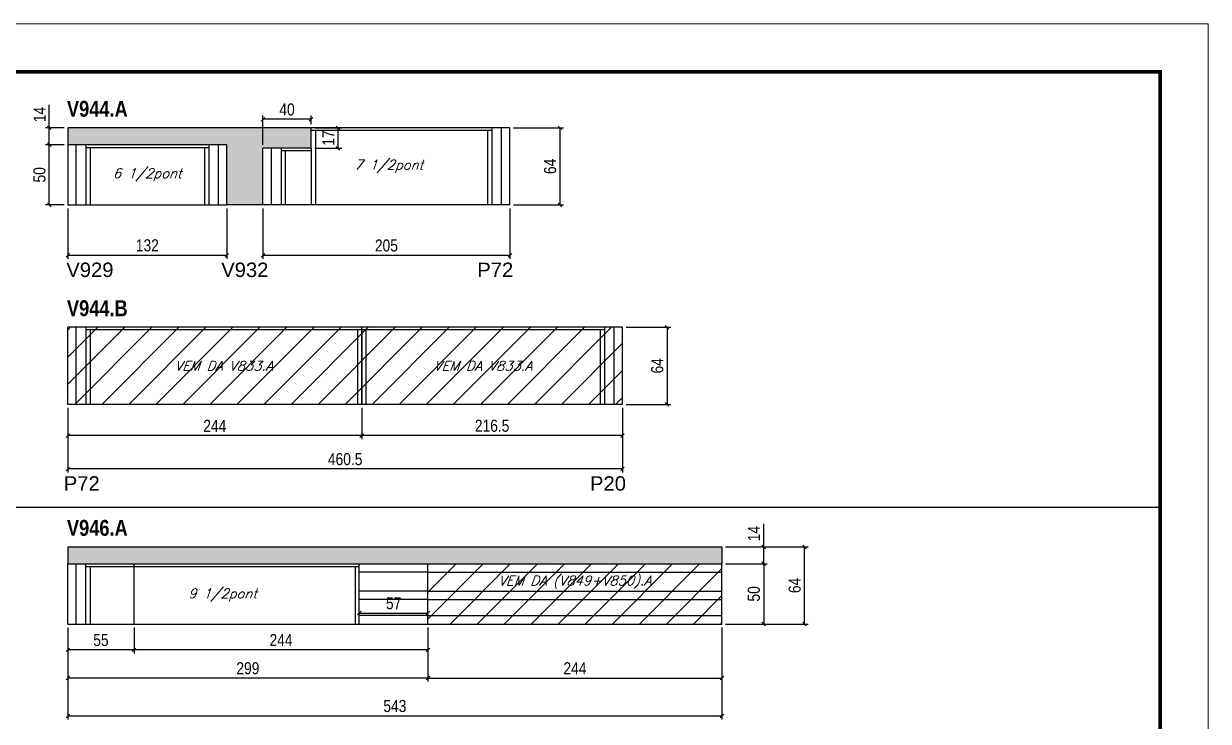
# Model space of a CAD drawing. Extents: x 3309 to 9563, y -2522 to 14608.
# Drawn here: x 3811 to 4794, y 7137 to 7716 of the extents above; entities that cross this region are included whole.
import ezdxf

# ---------------------------------------------------------------- set-up
doc = ezdxf.new("R2010")
doc.units = 0
doc.linetypes.add('DASHED', pattern=[0.75, 0.5, -0.25])
for name, color, linetype in [('5', 5, 'Continuous'), ('COTA', 241, 'Continuous'), ('NOMENCLATURA', 7, 'Continuous'), ('Painéis', 200, 'Continuous'), ('SARR_2.2x7', 40, 'Continuous'), ('SARR_3.5x7', 81, 'Continuous'), ('texto', 7, 'Continuous')]:
    doc.layers.add(name, color=color, linetype=linetype)
for name, color, linetype, lineweight in [('Folhas', 255, 'Continuous', 9), ('Hachura', 251, 'Continuous', 9), ('SARRAFO DE PRESSAO', 251, 'DASHED', 9)]:
    doc.layers.add(name, color=color, linetype=linetype, lineweight=lineweight)
doc.styles.add('COTA TECNICA', font='techl___.ttf', dxfattribs={"height": 10})
doc.styles.add('Romans', font='romans.shx')
doc.styles.get("Standard").update_dxf_attribs({"font": 'arial.ttf'})
doc.styles.add('TECNICA', font='techb___.ttf', dxfattribs={"height": 10})
doc.dimstyles.new('PAINEL', dxfattribs={"dimtxt": 10, "dimasz": 3, "dimexe": 3, "dimexo": 3, "dimgap": 3, "dimtad": 1, "dimdec": 1, "dimzin": 12, "dimdsep": 46, "dimtxsty": 'COTA TECNICA', "dimblk1": 'OBLIQUE', "dimblk2": 'OBLIQUE', "dimsah": 1, "dimcen": 0.9, "dimclrd": 4, "dimclre": 4, "dimclrt": 240, "dimadec": 1, "dimazin": 3, "dimtfac": 1, "dimtdec": 1, "dimtmove": 0, "dimatfit": 3, "dimfxl": 1, "dimtolj": 1, "dimtzin": 12, "dimarcsym": 0})

# ---------------------------------------------------------------- blocks, each defined once
blk = doc.blocks.new('9999999999')
at = {"layer": 'Folhas'}
blk.add_lwpolyline([(98138.98, 34190.21), (99623.98, 34190.21), (99623.98, 35240.21), (98138.98, 35240.21)], close=True, dxfattribs=at)
at = {"layer": 'Folhas', "color": 30, "const_width": 3}
blk.add_lwpolyline([(98213.98, 34230.21), (99583.98, 34230.21), (99583.98, 35200.21), (98213.98, 35200.21)], close=True, dxfattribs=at)
blk = doc.blocks.new('_Oblique')
at = {"color": 0, "linetype": 'ByBlock', "lineweight": -2}
blk.add_line((-0.5, -0.5), (0.5, 0.5), dxfattribs=at)
blk = doc.blocks.new('*D2096')
at = {"layer": 'COTA', "color": 4, "lineweight": -2, "transparency": 16777216}
for p, q in [((4009.56, 7562.99), (4009.56, 7521.17)), ((4214.56, 7562.99), (4214.56, 7521.17)), ((4009.56, 7524.17), (4214.56, 7524.17))]:
    blk.add_line(p, q, dxfattribs=at)
at = {"layer": 'Defpoints', "color": 0, "transparency": 16777216}
for p in [(4009.56, 7565.99), (4214.56, 7565.99), (4214.56, 7524.17)]:
    blk.add_point(p, dxfattribs=at)
at = {"layer": 'COTA', "color": 4, "lineweight": -2, "transparency": 16777216, "xscale": 3, "yscale": 3, "zscale": 3, "rotation": 180}
blk.add_blockref('_Oblique', (4009.56, 7524.17), dxfattribs=at)
at = {"layer": 'COTA', "color": 4, "lineweight": -2, "transparency": 16777216, "xscale": 3, "yscale": 3, "zscale": 3}
blk.add_blockref('_Oblique', (4214.56, 7524.17), dxfattribs=at)
at = {"layer": 'COTA', "color": 240, "transparency": 16777216, "insert": (4112.06, 7532.28), "char_height": 10, "attachment_point": 5, "style": 'COTA TECNICA'}
blk.add_mtext('\\A1;205', dxfattribs=at)
blk = doc.blocks.new('*D2097')
at = {"layer": 'COTA', "color": 4, "lineweight": -2, "transparency": 16777216}
for p, q in [((3847.56, 7562.99), (3847.56, 7521.17)), ((3979.56, 7562.99), (3979.56, 7521.17)), ((3847.56, 7524.17), (3979.56, 7524.17))]:
    blk.add_line(p, q, dxfattribs=at)
at = {"layer": 'Defpoints', "color": 0, "transparency": 16777216}
for p in [(3847.56, 7565.99), (3979.56, 7565.99), (3979.56, 7524.17)]:
    blk.add_point(p, dxfattribs=at)
at = {"layer": 'COTA', "color": 4, "lineweight": -2, "transparency": 16777216, "xscale": 3, "yscale": 3, "zscale": 3, "rotation": 180}
blk.add_blockref('_Oblique', (3847.56, 7524.17), dxfattribs=at)
at = {"layer": 'COTA', "color": 4, "lineweight": -2, "transparency": 16777216, "xscale": 3, "yscale": 3, "zscale": 3}
blk.add_blockref('_Oblique', (3979.56, 7524.17), dxfattribs=at)
at = {"layer": 'COTA', "color": 240, "transparency": 16777216, "insert": (3913.56, 7532.39), "char_height": 10, "attachment_point": 5, "style": 'COTA TECNICA'}
blk.add_mtext('\\A1;132', dxfattribs=at)
blk = doc.blocks.new('*D2098')
at = {"layer": 'COTA', "color": 4, "lineweight": -2, "transparency": 16777216}
for p, q in [((4009.56, 7615.99), (4009.56, 7640.09)), ((4049.56, 7637.09), (4009.56, 7637.09)), ((4049.56, 7632.99), (4049.56, 7640.09))]:
    blk.add_line(p, q, dxfattribs=at)
at = {"layer": 'Defpoints', "color": 0, "transparency": 16777216}
for p in [(4009.56, 7637.09), (4049.56, 7629.99), (4009.56, 7612.99)]:
    blk.add_point(p, dxfattribs=at)
at = {"layer": 'COTA', "color": 4, "lineweight": -2, "transparency": 16777216, "xscale": 3, "yscale": 3, "zscale": 3, "rotation": 180}
blk.add_blockref('_Oblique', (4009.56, 7637.09), dxfattribs=at)
at = {"layer": 'COTA', "color": 4, "lineweight": -2, "transparency": 16777216, "xscale": 3, "yscale": 3, "zscale": 3}
blk.add_blockref('_Oblique', (4049.56, 7637.09), dxfattribs=at)
at = {"layer": 'COTA', "color": 240, "transparency": 16777216, "insert": (4029.56, 7645.19), "char_height": 10, "attachment_point": 5, "style": 'COTA TECNICA'}
blk.add_mtext('\\A1;40', dxfattribs=at)
blk = doc.blocks.new('*D2099')
at = {"layer": 'COTA', "color": 4, "lineweight": -2, "transparency": 16777216}
for p, q in [((4052.56, 7629.99), (4074.95, 7629.99)), ((4071.95, 7612.99), (4071.95, 7629.99)), ((4052.56, 7612.99), (4074.95, 7612.99))]:
    blk.add_line(p, q, dxfattribs=at)
at = {"layer": 'Defpoints', "color": 0, "transparency": 16777216}
for p in [(4049.56, 7629.99), (4071.95, 7629.99), (4049.56, 7612.99)]:
    blk.add_point(p, dxfattribs=at)
at = {"layer": 'COTA', "color": 4, "lineweight": -2, "transparency": 16777216, "xscale": 3, "yscale": 3, "zscale": 3}
for p, rotation in [((4071.95, 7629.99), 90), ((4071.95, 7612.99), 270)]:
    blk.add_blockref('_Oblique', p, dxfattribs=dict(at, rotation=rotation))
at = {"layer": 'COTA', "color": 240, "transparency": 16777216, "insert": (4063.88, 7621.49), "char_height": 10, "attachment_point": 5, "rotation": 90, "style": 'COTA TECNICA'}
blk.add_mtext('\\A1;17', dxfattribs=at)
blk = doc.blocks.new('*D2100')
at = {"layer": 'COTA', "color": 4, "lineweight": -2, "transparency": 16777216}
for p, q in [((4217.56, 7629.99), (4259.08, 7629.99)), ((4256.08, 7629.99), (4256.08, 7565.99)), ((4217.56, 7565.99), (4259.08, 7565.99))]:
    blk.add_line(p, q, dxfattribs=at)
at = {"layer": 'Defpoints', "color": 0, "transparency": 16777216}
for p in [(4214.56, 7629.99), (4214.56, 7565.99), (4256.08, 7565.99)]:
    blk.add_point(p, dxfattribs=at)
at = {"layer": 'COTA', "color": 4, "lineweight": -2, "transparency": 16777216, "xscale": 3, "yscale": 3, "zscale": 3}
for p, rotation in [((4256.08, 7629.99), 90), ((4256.08, 7565.99), 270)]:
    blk.add_blockref('_Oblique', p, dxfattribs=dict(at, rotation=rotation))
at = {"layer": 'COTA', "color": 240, "transparency": 16777216, "insert": (4247.97, 7597.99), "char_height": 10, "attachment_point": 5, "rotation": 90, "style": 'COTA TECNICA'}
blk.add_mtext('\\A1;64', dxfattribs=at)
blk = doc.blocks.new('*D2101')
at = {"layer": 'COTA', "color": 4, "lineweight": -2, "transparency": 16777216}
for p, q in [((3844.56, 7615.99), (3829.16, 7615.99)), ((3832.16, 7565.99), (3832.16, 7615.99)), ((3844.56, 7565.99), (3829.16, 7565.99))]:
    blk.add_line(p, q, dxfattribs=at)
at = {"layer": 'Defpoints', "color": 0, "transparency": 16777216}
for p in [(3832.16, 7615.99), (3847.56, 7615.99), (3847.56, 7565.99)]:
    blk.add_point(p, dxfattribs=at)
at = {"layer": 'COTA', "color": 4, "lineweight": -2, "transparency": 16777216, "xscale": 3, "yscale": 3, "zscale": 3}
for p, rotation in [((3832.16, 7615.99), 90), ((3832.16, 7565.99), 270)]:
    blk.add_blockref('_Oblique', p, dxfattribs=dict(at, rotation=rotation))
at = {"layer": 'COTA', "color": 240, "transparency": 16777216, "insert": (3824.05, 7590.99), "char_height": 10, "attachment_point": 5, "rotation": 90, "style": 'COTA TECNICA'}
blk.add_mtext('\\A1;50', dxfattribs=at)
blk = doc.blocks.new('*D2102')
at = {"layer": 'COTA', "color": 4, "lineweight": -2, "transparency": 16777216}
for p, q in [((3832.16, 7629.99), (3832.16, 7649.11)), ((3844.56, 7629.99), (3829.16, 7629.99)), ((3832.16, 7615.99), (3832.16, 7629.99)), ((3844.56, 7615.99), (3829.16, 7615.99))]:
    blk.add_line(p, q, dxfattribs=at)
at = {"layer": 'Defpoints', "color": 0, "transparency": 16777216}
for p in [(3832.16, 7629.99), (3847.56, 7629.99), (3847.56, 7615.99)]:
    blk.add_point(p, dxfattribs=at)
at = {"layer": 'COTA', "color": 4, "lineweight": -2, "transparency": 16777216, "xscale": 3, "yscale": 3, "zscale": 3}
for p, rotation in [((3832.16, 7629.99), 90), ((3832.16, 7615.99), 270)]:
    blk.add_blockref('_Oblique', p, dxfattribs=dict(at, rotation=rotation))
at = {"layer": 'COTA', "color": 240, "transparency": 16777216, "insert": (3824.09, 7641.05), "char_height": 10, "attachment_point": 5, "rotation": 90, "style": 'COTA TECNICA'}
blk.add_mtext('\\A1;14', dxfattribs=at)
blk = doc.blocks.new('*D2103')
at = {"layer": 'COTA', "color": 4, "linetype": 'ByBlock', "lineweight": -2, "transparency": 16777216}
for p, q in [((4091.56, 7397.47), (4091.56, 7371.56)), ((4308.06, 7397.47), (4308.06, 7371.56)), ((4308.06, 7374.56), (4091.56, 7374.56))]:
    blk.add_line(p, q, dxfattribs=at)
at = {"layer": 'Defpoints', "color": 0, "linetype": 'ByBlock', "transparency": 16777216}
for p in [(4091.56, 7400.47), (4308.06, 7400.47), (4091.56, 7374.56)]:
    blk.add_point(p, dxfattribs=at)
at = {"layer": 'COTA', "color": 4, "linetype": 'ByBlock', "lineweight": -2, "transparency": 16777216, "xscale": 3, "yscale": 3, "zscale": 3, "rotation": 180}
blk.add_blockref('_Oblique', (4091.56, 7374.56), dxfattribs=at)
at = {"layer": 'COTA', "color": 4, "linetype": 'ByBlock', "lineweight": -2, "transparency": 16777216, "xscale": 3, "yscale": 3, "zscale": 3}
blk.add_blockref('_Oblique', (4308.06, 7374.56), dxfattribs=at)
at = {"layer": 'COTA', "color": 240, "linetype": 'ByBlock', "transparency": 16777216, "insert": (4199.81, 7382.67), "char_height": 10, "attachment_point": 5, "style": 'COTA TECNICA'}
blk.add_mtext('\\A1;216.5', dxfattribs=at)
blk = doc.blocks.new('*D2104')
at = {"layer": 'COTA', "color": 4, "linetype": 'ByBlock', "lineweight": -2, "transparency": 16777216}
for p, q in [((3847.56, 7397.47), (3847.56, 7371.56)), ((4091.56, 7397.47), (4091.56, 7371.56)), ((4091.56, 7374.56), (3847.56, 7374.56))]:
    blk.add_line(p, q, dxfattribs=at)
at = {"layer": 'Defpoints', "color": 0, "linetype": 'ByBlock', "transparency": 16777216}
for p in [(3847.56, 7400.47), (4091.56, 7400.47), (3847.56, 7374.56)]:
    blk.add_point(p, dxfattribs=at)
at = {"layer": 'COTA', "color": 4, "linetype": 'ByBlock', "lineweight": -2, "transparency": 16777216, "xscale": 3, "yscale": 3, "zscale": 3, "rotation": 180}
blk.add_blockref('_Oblique', (3847.56, 7374.56), dxfattribs=at)
at = {"layer": 'COTA', "color": 4, "linetype": 'ByBlock', "lineweight": -2, "transparency": 16777216, "xscale": 3, "yscale": 3, "zscale": 3}
blk.add_blockref('_Oblique', (4091.56, 7374.56), dxfattribs=at)
at = {"layer": 'COTA', "color": 240, "linetype": 'ByBlock', "transparency": 16777216, "insert": (3969.56, 7382.63), "char_height": 10, "attachment_point": 5, "style": 'COTA TECNICA'}
blk.add_mtext('\\A1;244', dxfattribs=at)
blk = doc.blocks.new('*D2105')
at = {"layer": 'COTA', "color": 4, "linetype": 'ByBlock', "lineweight": -2, "transparency": 16777216}
for p, q in [((3847.56, 7397.47), (3847.56, 7343.85)), ((4308.06, 7397.47), (4308.06, 7343.85)), ((4308.06, 7346.85), (3847.56, 7346.85))]:
    blk.add_line(p, q, dxfattribs=at)
at = {"layer": 'Defpoints', "color": 0, "linetype": 'ByBlock', "transparency": 16777216}
for p in [(3847.56, 7400.47), (4308.06, 7400.47), (3847.56, 7346.85)]:
    blk.add_point(p, dxfattribs=at)
at = {"layer": 'COTA', "color": 4, "linetype": 'ByBlock', "lineweight": -2, "transparency": 16777216, "xscale": 3, "yscale": 3, "zscale": 3, "rotation": 180}
blk.add_blockref('_Oblique', (3847.56, 7346.85), dxfattribs=at)
at = {"layer": 'COTA', "color": 4, "linetype": 'ByBlock', "lineweight": -2, "transparency": 16777216, "xscale": 3, "yscale": 3, "zscale": 3}
blk.add_blockref('_Oblique', (4308.06, 7346.85), dxfattribs=at)
at = {"layer": 'COTA', "color": 240, "linetype": 'ByBlock', "transparency": 16777216, "insert": (4077.81, 7354.96), "char_height": 10, "attachment_point": 5, "style": 'COTA TECNICA'}
blk.add_mtext('\\A1;460.5', dxfattribs=at)
blk = doc.blocks.new('*D2106')
at = {"layer": 'COTA', "color": 4, "lineweight": -2, "transparency": 16777216}
for p, q in [((4311.06, 7464.47), (4348.05, 7464.47)), ((4345.05, 7464.47), (4345.05, 7400.47)), ((4311.06, 7400.47), (4348.05, 7400.47))]:
    blk.add_line(p, q, dxfattribs=at)
at = {"layer": 'Defpoints', "color": 0, "transparency": 16777216}
for p in [(4308.06, 7464.47, 0), (4308.06, 7400.47, 0), (4345.05, 7400.47)]:
    blk.add_point(p, dxfattribs=at)
at = {"layer": 'COTA', "color": 4, "lineweight": -2, "transparency": 16777216, "xscale": 3, "yscale": 3, "zscale": 3}
for p, rotation in [((4345.05, 7464.47), 90), ((4345.05, 7400.47), 270)]:
    blk.add_blockref('_Oblique', p, dxfattribs=dict(at, rotation=rotation))
at = {"layer": 'COTA', "color": 240, "transparency": 16777216, "insert": (4336.95, 7432.47), "char_height": 10, "attachment_point": 5, "rotation": 90, "style": 'COTA TECNICA'}
blk.add_mtext('\\A1;64', dxfattribs=at)
blk = doc.blocks.new('*D2142')
at = {"layer": 'COTA', "color": 4, "linetype": 'ByBlock', "lineweight": -2, "transparency": 16777216}
for p, q in [((4146.56, 7215.19), (4146.56, 7170.34)), ((4390.56, 7215.19), (4390.56, 7170.34)), ((4146.56, 7173.34), (4390.56, 7173.34))]:
    blk.add_line(p, q, dxfattribs=at)
at = {"layer": 'Defpoints', "color": 0, "linetype": 'ByBlock', "transparency": 16777216}
for p in [(4146.56, 7218.19), (4390.56, 7218.19), (4390.56, 7173.34)]:
    blk.add_point(p, dxfattribs=at)
at = {"layer": 'COTA', "color": 4, "linetype": 'ByBlock', "lineweight": -2, "transparency": 16777216, "xscale": 3, "yscale": 3, "zscale": 3, "rotation": 180}
blk.add_blockref('_Oblique', (4146.56, 7173.34), dxfattribs=at)
at = {"layer": 'COTA', "color": 4, "linetype": 'ByBlock', "lineweight": -2, "transparency": 16777216, "xscale": 3, "yscale": 3, "zscale": 3}
blk.add_blockref('_Oblique', (4390.56, 7173.34), dxfattribs=at)
at = {"layer": 'COTA', "color": 240, "linetype": 'ByBlock', "transparency": 16777216, "insert": (4268.56, 7181.41), "char_height": 10, "attachment_point": 5, "style": 'COTA TECNICA'}
blk.add_mtext('\\A1;244', dxfattribs=at)
blk = doc.blocks.new('*D2143')
at = {"layer": 'COTA', "color": 4, "lineweight": -2, "transparency": 16777216}
for p, q in [((3847.56, 7215.19), (3847.56, 7170.34)), ((4146.56, 7215.19), (4146.56, 7170.34)), ((4146.56, 7173.34), (3847.56, 7173.34))]:
    blk.add_line(p, q, dxfattribs=at)
at = {"layer": 'Defpoints', "color": 0, "transparency": 16777216}
for p in [(3847.56, 7218.19, 0), (4146.56, 7218.19, 0), (3847.56, 7173.34)]:
    blk.add_point(p, dxfattribs=at)
at = {"layer": 'COTA', "color": 4, "lineweight": -2, "transparency": 16777216, "xscale": 3, "yscale": 3, "zscale": 3, "rotation": 180}
blk.add_blockref('_Oblique', (3847.56, 7173.34), dxfattribs=at)
at = {"layer": 'COTA', "color": 4, "lineweight": -2, "transparency": 16777216, "xscale": 3, "yscale": 3, "zscale": 3}
blk.add_blockref('_Oblique', (4146.56, 7173.34), dxfattribs=at)
at = {"layer": 'COTA', "color": 240, "transparency": 16777216, "insert": (3997.06, 7181.43), "char_height": 10, "attachment_point": 5, "style": 'COTA TECNICA'}
blk.add_mtext('\\A1;299', dxfattribs=at)
blk = doc.blocks.new('*D2144')
at = {"layer": 'COTA', "color": 4, "lineweight": -2, "transparency": 16777216}
for p, q in [((4089.56, 7228.19), (4089.56, 7230.26)), ((4146.56, 7228.19), (4146.56, 7230.26)), ((4089.56, 7227.26), (4146.56, 7227.26))]:
    blk.add_line(p, q, dxfattribs=at)
at = {"layer": 'Defpoints', "color": 0, "transparency": 16777216}
for p in [(4089.56, 7225.19, 0), (4146.56, 7227.26), (4146.56, 7225.19, 0)]:
    blk.add_point(p, dxfattribs=at)
at = {"layer": 'COTA', "color": 4, "lineweight": -2, "transparency": 16777216, "xscale": 3, "yscale": 3, "zscale": 3, "rotation": 180}
blk.add_blockref('_Oblique', (4089.56, 7227.26), dxfattribs=at)
at = {"layer": 'COTA', "color": 4, "lineweight": -2, "transparency": 16777216, "xscale": 3, "yscale": 3, "zscale": 3}
blk.add_blockref('_Oblique', (4146.56, 7227.26), dxfattribs=at)
at = {"layer": 'COTA', "color": 240, "transparency": 16777216, "insert": (4118.06, 7235.37), "char_height": 10, "attachment_point": 5, "style": 'COTA TECNICA'}
blk.add_mtext('\\A1;57', dxfattribs=at)
blk = doc.blocks.new('*D2145')
at = {"layer": 'COTA', "color": 4, "lineweight": -2, "transparency": 16777216}
for p, q in [((3902.56, 7215.19), (3902.56, 7193.75)), ((4146.56, 7215.19), (4146.56, 7193.75)), ((4146.56, 7196.75), (3902.56, 7196.75))]:
    blk.add_line(p, q, dxfattribs=at)
at = {"layer": 'Defpoints', "color": 0, "transparency": 16777216}
for p in [(3902.56, 7218.19), (4146.56, 7218.19), (3902.56, 7196.75)]:
    blk.add_point(p, dxfattribs=at)
at = {"layer": 'COTA', "color": 4, "lineweight": -2, "transparency": 16777216, "xscale": 3, "yscale": 3, "zscale": 3, "rotation": 180}
blk.add_blockref('_Oblique', (3902.56, 7196.75), dxfattribs=at)
at = {"layer": 'COTA', "color": 4, "lineweight": -2, "transparency": 16777216, "xscale": 3, "yscale": 3, "zscale": 3}
blk.add_blockref('_Oblique', (4146.56, 7196.75), dxfattribs=at)
at = {"layer": 'COTA', "color": 240, "transparency": 16777216, "insert": (4024.56, 7204.83), "char_height": 10, "attachment_point": 5, "style": 'COTA TECNICA'}
blk.add_mtext('\\A1;244', dxfattribs=at)
blk = doc.blocks.new('*D2146')
at = {"layer": 'COTA', "color": 4, "lineweight": -2, "transparency": 16777216}
for p, q in [((3847.56, 7215.19), (3847.56, 7193.75)), ((3902.56, 7215.19), (3902.56, 7193.75)), ((3902.56, 7196.75), (3847.56, 7196.75))]:
    blk.add_line(p, q, dxfattribs=at)
at = {"layer": 'Defpoints', "color": 0, "transparency": 16777216}
for p in [(3847.56, 7218.19), (3902.56, 7218.19), (3847.56, 7196.75)]:
    blk.add_point(p, dxfattribs=at)
at = {"layer": 'COTA', "color": 4, "lineweight": -2, "transparency": 16777216, "xscale": 3, "yscale": 3, "zscale": 3, "rotation": 180}
blk.add_blockref('_Oblique', (3847.56, 7196.75), dxfattribs=at)
at = {"layer": 'COTA', "color": 4, "lineweight": -2, "transparency": 16777216, "xscale": 3, "yscale": 3, "zscale": 3}
blk.add_blockref('_Oblique', (3902.56, 7196.75), dxfattribs=at)
at = {"layer": 'COTA', "color": 240, "transparency": 16777216, "insert": (3875.06, 7204.86), "char_height": 10, "attachment_point": 5, "style": 'COTA TECNICA'}
blk.add_mtext('\\A1;55', dxfattribs=at)
blk = doc.blocks.new('*D2147')
at = {"layer": 'COTA', "color": 4, "lineweight": -2, "transparency": 16777216}
for p, q in [((4393.56, 7268.19), (4428.24, 7268.19)), ((4425.24, 7268.19), (4425.24, 7218.19)), ((4393.56, 7218.19), (4428.24, 7218.19))]:
    blk.add_line(p, q, dxfattribs=at)
at = {"layer": 'Defpoints', "color": 0, "transparency": 16777216}
for p in [(4390.56, 7268.19), (4390.56, 7218.19), (4425.24, 7218.19)]:
    blk.add_point(p, dxfattribs=at)
at = {"layer": 'COTA', "color": 4, "lineweight": -2, "transparency": 16777216, "xscale": 3, "yscale": 3, "zscale": 3}
for p, rotation in [((4425.24, 7268.19), 90), ((4425.24, 7218.19), 270)]:
    blk.add_blockref('_Oblique', p, dxfattribs=dict(at, rotation=rotation))
at = {"layer": 'COTA', "color": 240, "transparency": 16777216, "insert": (4417.13, 7243.19), "char_height": 10, "attachment_point": 5, "rotation": 90, "style": 'COTA TECNICA'}
blk.add_mtext('\\A1;50', dxfattribs=at)
blk = doc.blocks.new('*D2148')
at = {"layer": 'COTA', "color": 4, "lineweight": -2, "transparency": 16777216}
for p, q in [((4425.24, 7282.19), (4425.24, 7301.31)), ((4393.56, 7282.19), (4428.24, 7282.19)), ((4425.24, 7268.19), (4425.24, 7282.19)), ((4393.56, 7268.19), (4428.24, 7268.19))]:
    blk.add_line(p, q, dxfattribs=at)
at = {"layer": 'Defpoints', "color": 0, "transparency": 16777216}
for p in [(4390.56, 7282.19), (4425.24, 7282.19), (4390.56, 7268.19)]:
    blk.add_point(p, dxfattribs=at)
at = {"layer": 'COTA', "color": 4, "lineweight": -2, "transparency": 16777216, "xscale": 3, "yscale": 3, "zscale": 3}
for p, rotation in [((4425.24, 7282.19), 90), ((4425.24, 7268.19), 270)]:
    blk.add_blockref('_Oblique', p, dxfattribs=dict(at, rotation=rotation))
at = {"layer": 'COTA', "color": 240, "transparency": 16777216, "insert": (4417.17, 7293.25), "char_height": 10, "attachment_point": 5, "rotation": 90, "style": 'COTA TECNICA'}
blk.add_mtext('\\A1;14', dxfattribs=at)
blk = doc.blocks.new('*D2149')
at = {"layer": 'COTA', "color": 4, "lineweight": -2, "transparency": 16777216}
for p, q in [((4393.56, 7282.19), (4462.14, 7282.19)), ((4459.14, 7218.19), (4459.14, 7282.19)), ((4393.56, 7218.19), (4462.14, 7218.19))]:
    blk.add_line(p, q, dxfattribs=at)
at = {"layer": 'Defpoints', "color": 0, "transparency": 16777216}
for p in [(4390.56, 7282.19), (4459.14, 7282.19), (4390.56, 7218.19)]:
    blk.add_point(p, dxfattribs=at)
at = {"layer": 'COTA', "color": 4, "lineweight": -2, "transparency": 16777216, "xscale": 3, "yscale": 3, "zscale": 3}
for p, rotation in [((4459.14, 7282.19), 90), ((4459.14, 7218.19), 270)]:
    blk.add_blockref('_Oblique', p, dxfattribs=dict(at, rotation=rotation))
at = {"layer": 'COTA', "color": 240, "transparency": 16777216, "insert": (4451.03, 7250.19), "char_height": 10, "attachment_point": 5, "rotation": 90, "style": 'COTA TECNICA'}
blk.add_mtext('\\A1;64', dxfattribs=at)
blk = doc.blocks.new('*D2150')
at = {"layer": 'COTA', "color": 4, "lineweight": -2, "transparency": 16777216}
for p, q in [((3847.56, 7215.19), (3847.56, 7138.86)), ((4390.56, 7215.19), (4390.56, 7138.86)), ((3847.56, 7141.86), (4390.56, 7141.86))]:
    blk.add_line(p, q, dxfattribs=at)
at = {"layer": 'Defpoints', "color": 0, "transparency": 16777216}
for p in [(3847.56, 7218.19), (4390.56, 7218.19), (4390.56, 7141.86)]:
    blk.add_point(p, dxfattribs=at)
at = {"layer": 'COTA', "color": 4, "lineweight": -2, "transparency": 16777216, "xscale": 3, "yscale": 3, "zscale": 3, "rotation": 180}
blk.add_blockref('_Oblique', (3847.56, 7141.86), dxfattribs=at)
at = {"layer": 'COTA', "color": 4, "lineweight": -2, "transparency": 16777216, "xscale": 3, "yscale": 3, "zscale": 3}
blk.add_blockref('_Oblique', (4390.56, 7141.86), dxfattribs=at)
at = {"layer": 'COTA', "color": 240, "transparency": 16777216, "insert": (4119.06, 7150.08), "char_height": 10, "attachment_point": 5, "style": 'COTA TECNICA'}
blk.add_mtext('\\A1;543', dxfattribs=at)

msp = doc.modelspace()

# ---------------------------------------------------------------- hatches: boundary and pattern name
at = {"layer": 'COTA'}
h = msp.add_hatch(dxfattribs=at)
h.set_pattern_fill('AR-CONC', color=256, scale=0.03)
h.set_pattern_definition([(50, (-59.3845, 0), (5.46554, -0.4781726), [0.5715, -6.2865]), (355, (-59.3845, 0), (-1.0573026, 5.7317054), [0.4572, -5.0292175]), (100.451445, (-58.929, -0.04), (4.4082374, 5.2535326), [0.4857003, -5.3427073]), (46.1842, (-59.3845, 1.524), (8.132371, -1.26127), [0.85725, -9.42975]), (96.63556, (-58.707, 1.419), (7.122124, 7.422784), [0.728551, -8.014068]), (351.18415, (-59.3845, 1.524), (7.122124, 7.422784), [0.685799, -7.543792]), (21, (-58.6225, 1.143), (4.5484317, -3.067956), [0.5715, -6.2865]), (326, (-58.6225, 1.143), (1.854061, 5.525639), [0.4572, -5.0292]), (71.451445, (-58.2435, 0.8873), (6.4024926, 2.457683), [0.4857003, -5.342698]), (37.5, (-59.3845, 0), (0.0926581, 2.53665117), [0, -4.96824, 0, -5.1054, 0, -5.04825]), (7.5, (-59.3845, 0), (2.0045899, 3.00541724), [0, -2.91084, 0, -4.85394, 0, -1.92405]), (327.5, (-61.0838, 0), (4.06771786, -0.1718623), [0, -1.905, 0, -5.9436, 0, -7.8867]), (317.5, (-61.8458, 0), (4.4438754, 0.7627947), [0, -2.4765, 0, -3.94716, 0, -5.6007])])
h.paths.add_polyline_path([(4009.56, 7612.99), (4049.56, 7612.99), (4049.56, 7629.99), (3847.56, 7629.99), (3847.56, 7615.99), (3979.56, 7615.99), (3979.56, 7565.99), (4009.56, 7565.99)])
h = msp.add_hatch(dxfattribs=at)
h.set_pattern_fill('AR-CONC', color=256, scale=0.03)
h.set_pattern_definition([(50, (-3183.5, -1113.1243), (5.46554, -0.4781726), [0.5715, -6.2865]), (355, (-3183.5, -1113.1243), (-1.0573026, 5.7317054), [0.4572, -5.0292175]), (100.451445, (-3183.0445, -1113.164), (4.4082374, 5.2535326), [0.4857003, -5.3427073]), (46.1842, (-3183.5, -1111.6), (8.1323712, -1.26127), [0.85725, -9.42975]), (96.63556, (-3182.822, -1111.7054), (7.122124, 7.422784), [0.728551, -8.014068]), (351.18415, (-3183.5, -1111.6), (7.122124, 7.422784), [0.685799, -7.543792]), (21, (-3182.738, -1111.9813), (4.5484317, -3.067956), [0.5715, -6.2865]), (326, (-3182.738, -1111.9813), (1.8540609, 5.525639), [0.4572, -5.0292]), (71.451445, (-3182.359, -1112.237), (6.4024926, 2.457683), [0.4857003, -5.342698]), (37.5, (-3183.5, -1113.1243), (0.0926581, 2.53665117), [0, -4.96824, 0, -5.1054, 0, -5.04825]), (7.5, (-3183.5, -1113.1243), (2.0045899, 3.00541724), [0, -2.91084, 0, -4.85394, 0, -1.92405]), (327.5, (-3185.1993, -1113.1243), (4.06771786, -0.17186232), [0, -1.905, 0, -5.9436, 0, -7.8867]), (317.5, (-3185.9613, -1113.1243), (4.4438754, 0.7627947), [0, -2.4765, 0, -3.94716, 0, -5.6007])])
h.paths.add_polyline_path([(4390.56, 7268.19), (4390.56, 7282.19), (3847.56, 7282.19), (3847.56, 7268.19)])
at = {"layer": 'Hachura', "linetype": 'ByBlock'}
h = msp.add_hatch(dxfattribs=at)
h.set_pattern_fill('ANSI31', color=256, scale=5)
h.paths.add_polyline_path([(4091.56, 7400.47), (4091.56, 7464.47), (3847.56, 7464.47), (3847.56, 7400.47)])
h.paths.add_polyline_path([(4091.56, 7400.47), (4308.06, 7400.47), (4308.06, 7464.47), (4091.56, 7464.47)])
h.paths.add_polyline_path([(4390.56, 7218.19), (4390.56, 7268.19), (4146.56, 7268.19), (4146.56, 7218.19)])
h.paths.add_polyline_path([(4091.56, 7013.16), (4091.56, 7061.16), (3847.56, 7061.16), (3847.56, 7013.16)])

# ---------------------------------------------------------------- linework, layer by layer
at = {"layer": 'COTA'}
for p, q in [((4049.56, 7629.99), (3847.56, 7629.99)), ((3847.56, 7629.99), (3847.56, 7615.99)), ((4049.56, 7612.99), (4049.56, 7565.99)), ((4009.56, 7565.99), (3979.56, 7565.99)), ((3384.37, 7315.04), (4754.37, 7315.04)), ((3847.56, 7282.19), (3847.56, 7268.19)), ((3847.56, 7282.19), (4390.56, 7282.19)), ((4390.56, 7282.19), (4390.56, 7268.19))]:
    msp.add_line(p, q, dxfattribs=at)
at = {"layer": 'Painéis', "linetype": 'ByBlock'}
for p, q in [((4214.56, 7629.99), (4049.56, 7629.99)), ((4049.56, 7612.99), (4049.56, 7629.99)), ((4214.56, 7565.99), (4214.56, 7629.99)), ((3979.56, 7615.99), (3847.56, 7615.99)), ((3847.56, 7615.99), (3847.56, 7565.99)), ((3979.56, 7565.99), (3979.56, 7615.99)), ((4009.56, 7565.99), (4009.56, 7612.99)), ((4049.56, 7612.99), (4009.56, 7612.99)), ((3847.56, 7565.99), (3979.56, 7565.99)), ((4214.56, 7565.99), (4009.56, 7565.99)), ((4308.06, 7464.47), (3847.56, 7464.47)), ((3847.56, 7400.47), (3847.56, 7464.47)), ((4091.56, 7400.47), (4091.56, 7464.47)), ((4308.06, 7400.47), (4308.06, 7464.47)), ((4308.06, 7400.47), (3847.56, 7400.47)), ((3847.56, 7268.19), (4390.56, 7268.19)), ((3847.56, 7218.19), (3847.56, 7268.19)), ((3902.56, 7218.19), (3902.56, 7268.19)), ((4146.56, 7218.19), (4146.56, 7268.19)), ((4390.56, 7218.19), (4390.56, 7268.19)), ((3847.56, 7218.19), (4390.56, 7218.19))]:
    msp.add_line(p, q, dxfattribs=at)
at = {"layer": 'SARR_2.2x7', "linetype": 'Continuous'}
for p, q in [((4199.56, 7627.79), (4049.56, 7627.79)), ((4207.56, 7565.99), (4207.56, 7629.99)), ((3854.56, 7565.99), (3854.56, 7615.99)), ((3862.56, 7613.79), (3964.56, 7613.79)), ((3972.56, 7565.99), (3972.56, 7615.99)), ((4016.56, 7565.99), (4016.56, 7612.99)), ((4049.56, 7610.79), (4024.56, 7610.79)), ((3854.56, 7400.47), (3854.56, 7464.47)), ((4301.06, 7400.47), (4301.06, 7464.47)), ((4091.56, 7462.27), (3862.56, 7462.27)), ((4293.06, 7462.27), (4091.56, 7462.27)), ((3854.56, 7218.19), (3854.56, 7268.19)), ((3862.56, 7265.99), (4089.56, 7265.99)), ((4146.56, 7261.19), (4089.56, 7261.19)), ((4146.56, 7261.19), (4390.56, 7261.19)), ((4146.56, 7245.52), (4089.56, 7245.52)), ((4146.56, 7238.52), (4089.56, 7238.52)), ((4146.56, 7245.52), (4390.56, 7245.52)), ((4146.56, 7238.52), (4390.56, 7238.52)), ((4146.56, 7225.19), (4089.56, 7225.19)), ((4146.56, 7225.19), (4390.56, 7225.19))]:
    msp.add_line(p, q, dxfattribs=at)
at = {"layer": 'SARR_3.5x7'}
for p, q in [((4053.06, 7627.79), (4053.06, 7565.99)), ((4196.06, 7627.79), (4196.06, 7565.99)), ((4199.56, 7629.99), (4199.56, 7565.99)), ((3862.56, 7615.99), (3862.56, 7565.99)), ((3866.06, 7613.79), (3866.06, 7565.99)), ((3961.06, 7613.79), (3961.06, 7565.99)), ((3964.56, 7615.99), (3964.56, 7565.99)), ((4024.56, 7612.99), (4024.56, 7565.99)), ((4028.06, 7610.79), (4028.06, 7565.99)), ((3862.56, 7464.47), (3862.56, 7400.47)), ((4293.06, 7464.47), (4293.06, 7400.47)), ((3866.06, 7462.27), (3866.06, 7400.47)), ((4088.06, 7462.27), (4088.06, 7400.47)), ((4091.56, 7462.27), (4091.56, 7400.47)), ((4095.06, 7462.27), (4095.06, 7400.47)), ((4289.56, 7462.27), (4289.56, 7400.47)), ((3862.56, 7218.19), (3862.56, 7268.19)), ((4089.56, 7218.19), (4089.56, 7268.19)), ((3866.06, 7265.99), (3866.06, 7218.19)), ((4086.06, 7265.99), (4086.06, 7218.19))]:
    msp.add_line(p, q, dxfattribs=at)

# ---------------------------------------------------------------- block references
at = {"layer": 'SARRAFO DE PRESSAO', "color": 6, "linetype": 'ByBlock'}
msp.add_blockref('9999999999', (-94829.61, -27523.8), dxfattribs=at)

# ---------------------------------------------------------------- texts
at = {"layer": '5', "linetype": 'Continuous'}
for s, rotation, p in [('V929', 0.00004, (3846.33, 7506.16)), ('V932', 0.00004, (3974.94, 7506.16)), ('P72', 0.00004, (4187.49, 7506.16)), ('P72', 359.99996, (3844.23, 7328.83)), ('P20', 0.00004, (4281.09, 7328.83))]:
    msp.add_text(s, height=12, rotation=rotation, dxfattribs=at).set_placement(p)
at = {"layer": 'NOMENCLATURA', "style": 'TECNICA'}
for s, p in [('V944.A', (3846.85, 7639.17)), ('V944.B', (3846.85, 7473.66)), ('V946.A', (3846.85, 7291.38))]:
    msp.add_text(s, height=13.2, dxfattribs=at).set_placement(p)
at = {"layer": 'texto', "color": 2, "char_height": 8, "attachment_point": 5, "style": 'Romans'}
for s, insert in [('{\\Q19;\\C256;7 1/2pont}', (4114.06, 7597.99)), ('{\\Q19;\\C256;6 1/2pont}', (3913.56, 7590.99)), ('{\\Q19;\\C256;VEM DA V833.A}', (3977.06, 7432.47)), ('{\\Q19;\\C256;VEM DA V833.A}', (4192.31, 7432.47)), ('{\\Q19;\\C256;VEM DA (V849+V850).A}', (4268.56, 7252.95)), ('{\\Q19;\\C256;9 1/2pont}', (3976.06, 7242.19))]:
    msp.add_mtext(s, dxfattribs=dict(at, insert=insert))

# ---------------------------------------------------------------- dimensions: what is measured, and where the dimension line sits
at = {"layer": 'COTA'}
for base, p1, p2, angle, picture, middle in [((4009.56, 7637.09), (4049.56, 7629.99), (4009.56, 7612.99), 180, '*D2098', (4029.56, 7645.19)), ((3832.16, 7629.99), (3847.56, 7615.99), (3847.56, 7629.99), 90, '*D2102', (3824.09, 7641.05)), ((4071.95, 7629.99), (4049.56, 7612.99), (4049.56, 7629.99), 90, '*D2099', (4063.88, 7621.49)), ((4256.08, 7565.99), (4214.56, 7629.99), (4214.56, 7565.99), 90, '*D2100', (4247.97, 7597.99)), ((3832.16, 7615.99), (3847.56, 7565.99), (3847.56, 7615.99), 90, '*D2101', (3824.05, 7590.99)), ((3979.56, 7524.17), (3847.56, 7565.99), (3979.56, 7565.99), 180, '*D2097', (3913.56, 7532.39)), ((4214.56, 7524.17), (4009.56, 7565.99), (4214.56, 7565.99), 180, '*D2096', (4112.06, 7532.28)), ((4345.05, 7400.47, 0), (4308.06, 7464.47), (4308.06, 7400.47), 90, '*D2106', (4336.95, 7432.47, 0)), ((4425.24, 7282.19), (4390.56, 7268.19), (4390.56, 7282.19), 90, '*D2148', (4417.17, 7293.25)), ((4459.14, 7282.19), (4390.56, 7218.19), (4390.56, 7282.19), 90, '*D2149', (4451.03, 7250.19)), ((4425.24, 7218.19), (4390.56, 7268.19), (4390.56, 7218.19), 90, '*D2147', (4417.13, 7243.19)), ((4146.56, 7227.26, 0), (4089.56, 7225.19), (4146.56, 7225.19), 180, '*D2144', (4118.06, 7235.37, 0)), ((3847.56, 7173.34, 0), (4146.56, 7218.19), (3847.56, 7218.19), 180, '*D2143', (3997.06, 7181.43, 0)), ((3902.56, 7196.75), (4146.56, 7218.19), (3902.56, 7218.19), 180, '*D2145', (4024.56, 7204.83))]:
    dim = msp.add_linear_dim(base=base, p1=p1, p2=p2, angle=angle, dimstyle='PAINEL', dxfattribs=at)
    dim.commit()
    dim.dimension.update_dxf_attribs({"geometry": picture, "text_midpoint": middle})
at = {"layer": 'COTA', "linetype": 'ByBlock'}
dim = msp.add_linear_dim(base=(3847.56, 7374.56), p1=(4091.56, 7400.47), p2=(3847.56, 7400.47), angle=180, dimstyle='PAINEL', override={"dimtmove": 1}, dxfattribs=at)
dim.commit()
dim.dimension.update_dxf_attribs({"geometry": '*D2104', "text_midpoint": (3969.56, 7382.63)})
for base, p2, picture, middle in [((3847.56, 7346.85), (3847.56, 7400.47), '*D2105', (4077.81, 7354.96)), ((4091.56, 7374.56), (4091.56, 7400.47), '*D2103', (4199.81, 7382.67))]:
    dim = msp.add_linear_dim(base=base, p1=(4308.06, 7400.47), p2=p2, angle=180, dimstyle='PAINEL', dxfattribs=at)
    dim.commit()
    dim.dimension.update_dxf_attribs({"geometry": picture, "text_midpoint": middle})
at = {"layer": 'COTA'}
dim = msp.add_linear_dim(base=(3847.56, 7196.75), p1=(3902.56, 7218.19), p2=(3847.56, 7218.19), angle=180, dimstyle='PAINEL', override={"dimtmove": 1}, dxfattribs=at)
dim.commit()
dim.dimension.update_dxf_attribs({"geometry": '*D2146', "text_midpoint": (3875.06, 7204.86)})
dim = msp.add_linear_dim(base=(4390.56, 7141.86), p1=(3847.56, 7218.19), p2=(4390.56, 7218.19), dimstyle='PAINEL', dxfattribs=at)
dim.commit()
dim.dimension.update_dxf_attribs({"geometry": '*D2150', "text_midpoint": (4119.06, 7150.08)})
at = {"layer": 'COTA', "linetype": 'ByBlock'}
dim = msp.add_linear_dim(base=(4390.56, 7173.34), p1=(4146.56, 7218.19), p2=(4390.56, 7218.19), dimstyle='PAINEL', override={"dimtmove": 1}, dxfattribs=at)
dim.commit()
dim.dimension.update_dxf_attribs({"geometry": '*D2142', "text_midpoint": (4268.56, 7181.41)})

doc.saveas('drawing.dxf')
